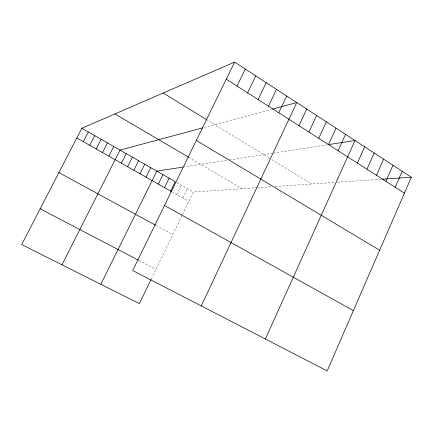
<?xml version="1.0" encoding="UTF-8"?>
<svg xmlns="http://www.w3.org/2000/svg" width="433" height="433" viewBox="0 0 433 433"><rect width="100%" height="100%" fill="white"/><g stroke="black" fill="none" stroke-linecap="round" stroke-linejoin="round"><path stroke-width="0.32" stroke-dasharray="2.17 1.62" d="M151.285 278.998L182.169 215.163M182.439 214.611L193.356 192.041L255.968 187.776M182.807 197.984L187.359 188.609M176.745 194.552L181.324 185.156M204.273 127.432L271.41 109.376M183.224 167.057L227.401 160.226M229.333 159.929L271.967 153.342M273.158 153.158L327.05 144.828M257.272 187.689L271.356 186.731M275.042 186.482L334.752 182.417M337.258 182.244L381.067 179.267M138.89 260.417L155.961 269.342M155.983 225.447L172.772 234.594M171.755 191.727L188.831 201.394M176.908 182.634L193.356 192.041M188.615 157.266L242.101 188.723M206.368 119.459L270.814 158.943M271.902 159.615L311.684 183.987"/><path stroke-width="0.65" d="M411.35 177.205L327.191 370.919L132.698 270.538L234.632 62.081L411.35 177.205L382.296 179.181M395.199 187.273L402.208 171.246M385.89 181.313L392.964 165.227M376.477 175.295L383.627 159.144M366.968 169.211L374.193 153.001M357.355 163.057L364.656 146.787M265.386 339.017L355.017 140.509L328.295 144.638M338.108 150.744L345.561 134.349M328.479 144.584L336.008 128.125M318.748 138.354L326.352 121.83M308.908 132.06L316.593 115.476M298.965 125.7L306.732 109.051M201.28 305.936L296.762 102.556L272.655 109.04M278.76 112.769L286.689 95.996M268.487 106.199L276.503 89.36M258.106 99.558L266.208 82.649M247.611 92.846L255.8 75.872M151.014 279.566L139.383 303.603L21.65 244.564L81.837 128.265L234.632 62.081M236.997 86.053L245.273 69.015M170.645 191.099L175.251 181.687L81.837 128.265M158.332 184.133L162.992 174.672M164.508 187.63L169.141 178.19M100.835 284.275L156.806 171.138L182.65 167.143M146.045 177.184L150.765 167.685M139.946 173.73L144.687 164.21M133.802 170.256L138.576 160.713M127.621 166.759L132.422 157.195M121.402 163.241L126.236 153.655M61.989 264.796L120.011 150.094L202.568 127.892M102.524 152.557L107.444 142.912M108.856 156.14L113.744 146.511M96.153 148.952L101.1 139.285M89.739 145.326L94.719 135.632M83.288 141.678L88.3 131.962M40.155 208.809L138.316 260.119M58.904 172.583L155.415 225.144M164.508 205.48L353.371 310.65M76.798 138.003L171.755 191.727M114.929 113.933L188.615 157.266M196.311 140.454L379.622 250.242M163.214 93.019L206.368 119.459M226.27 79.19L404.417 193.167"/></g></svg>
